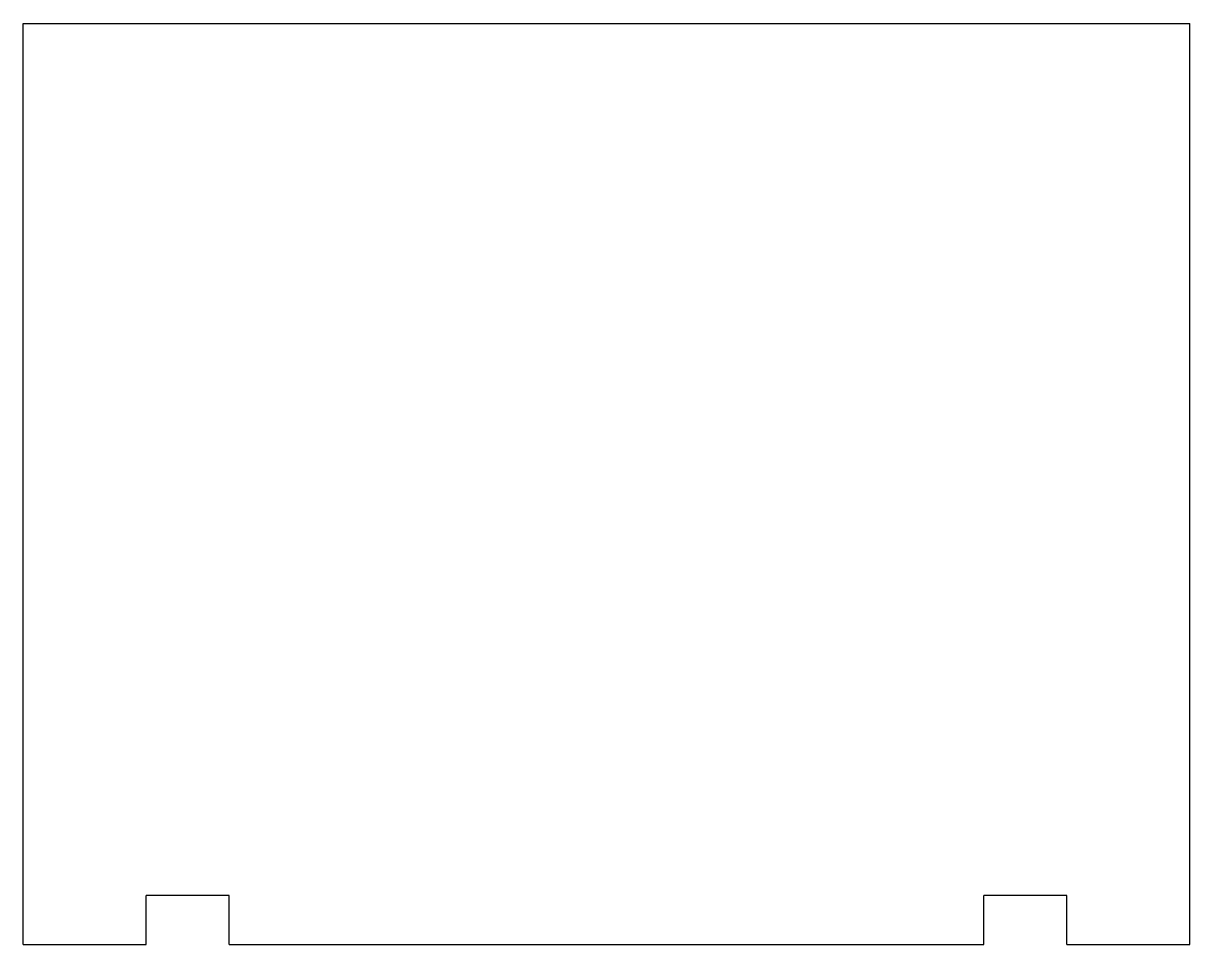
# Model space of a CAD drawing. Extents: x -154 to 154, y -122 to 122.
import ezdxf

# ---------------------------------------------------------------- set-up
doc = ezdxf.new("R2010")
doc.units = 0
doc.layers.add('Shape2DView001', color=7, linetype='CONTINUOUS')

msp = doc.modelspace()

# ---------------------------------------------------------------- linework, layer by layer
at = {"layer": 'Shape2DView001'}
for p, q in [((-154.5, -122), (-154.5, 122)), ((-154.5, 122), (154.5, 122)), ((154.5, -122), (154.5, 122)), ((-100, -109), (-122, -109)), ((-122, -122), (-122, -109)), ((-100, -122), (-100, -109)), ((122, -109), (100, -109)), ((100, -122), (100, -109)), ((122, -122), (122, -109)), ((-154.5, -122), (-122, -122)), ((-100, -122), (100, -122)), ((122, -122), (154.5, -122))]:
    msp.add_line(p, q, dxfattribs=at)

doc.saveas('drawing.dxf')
